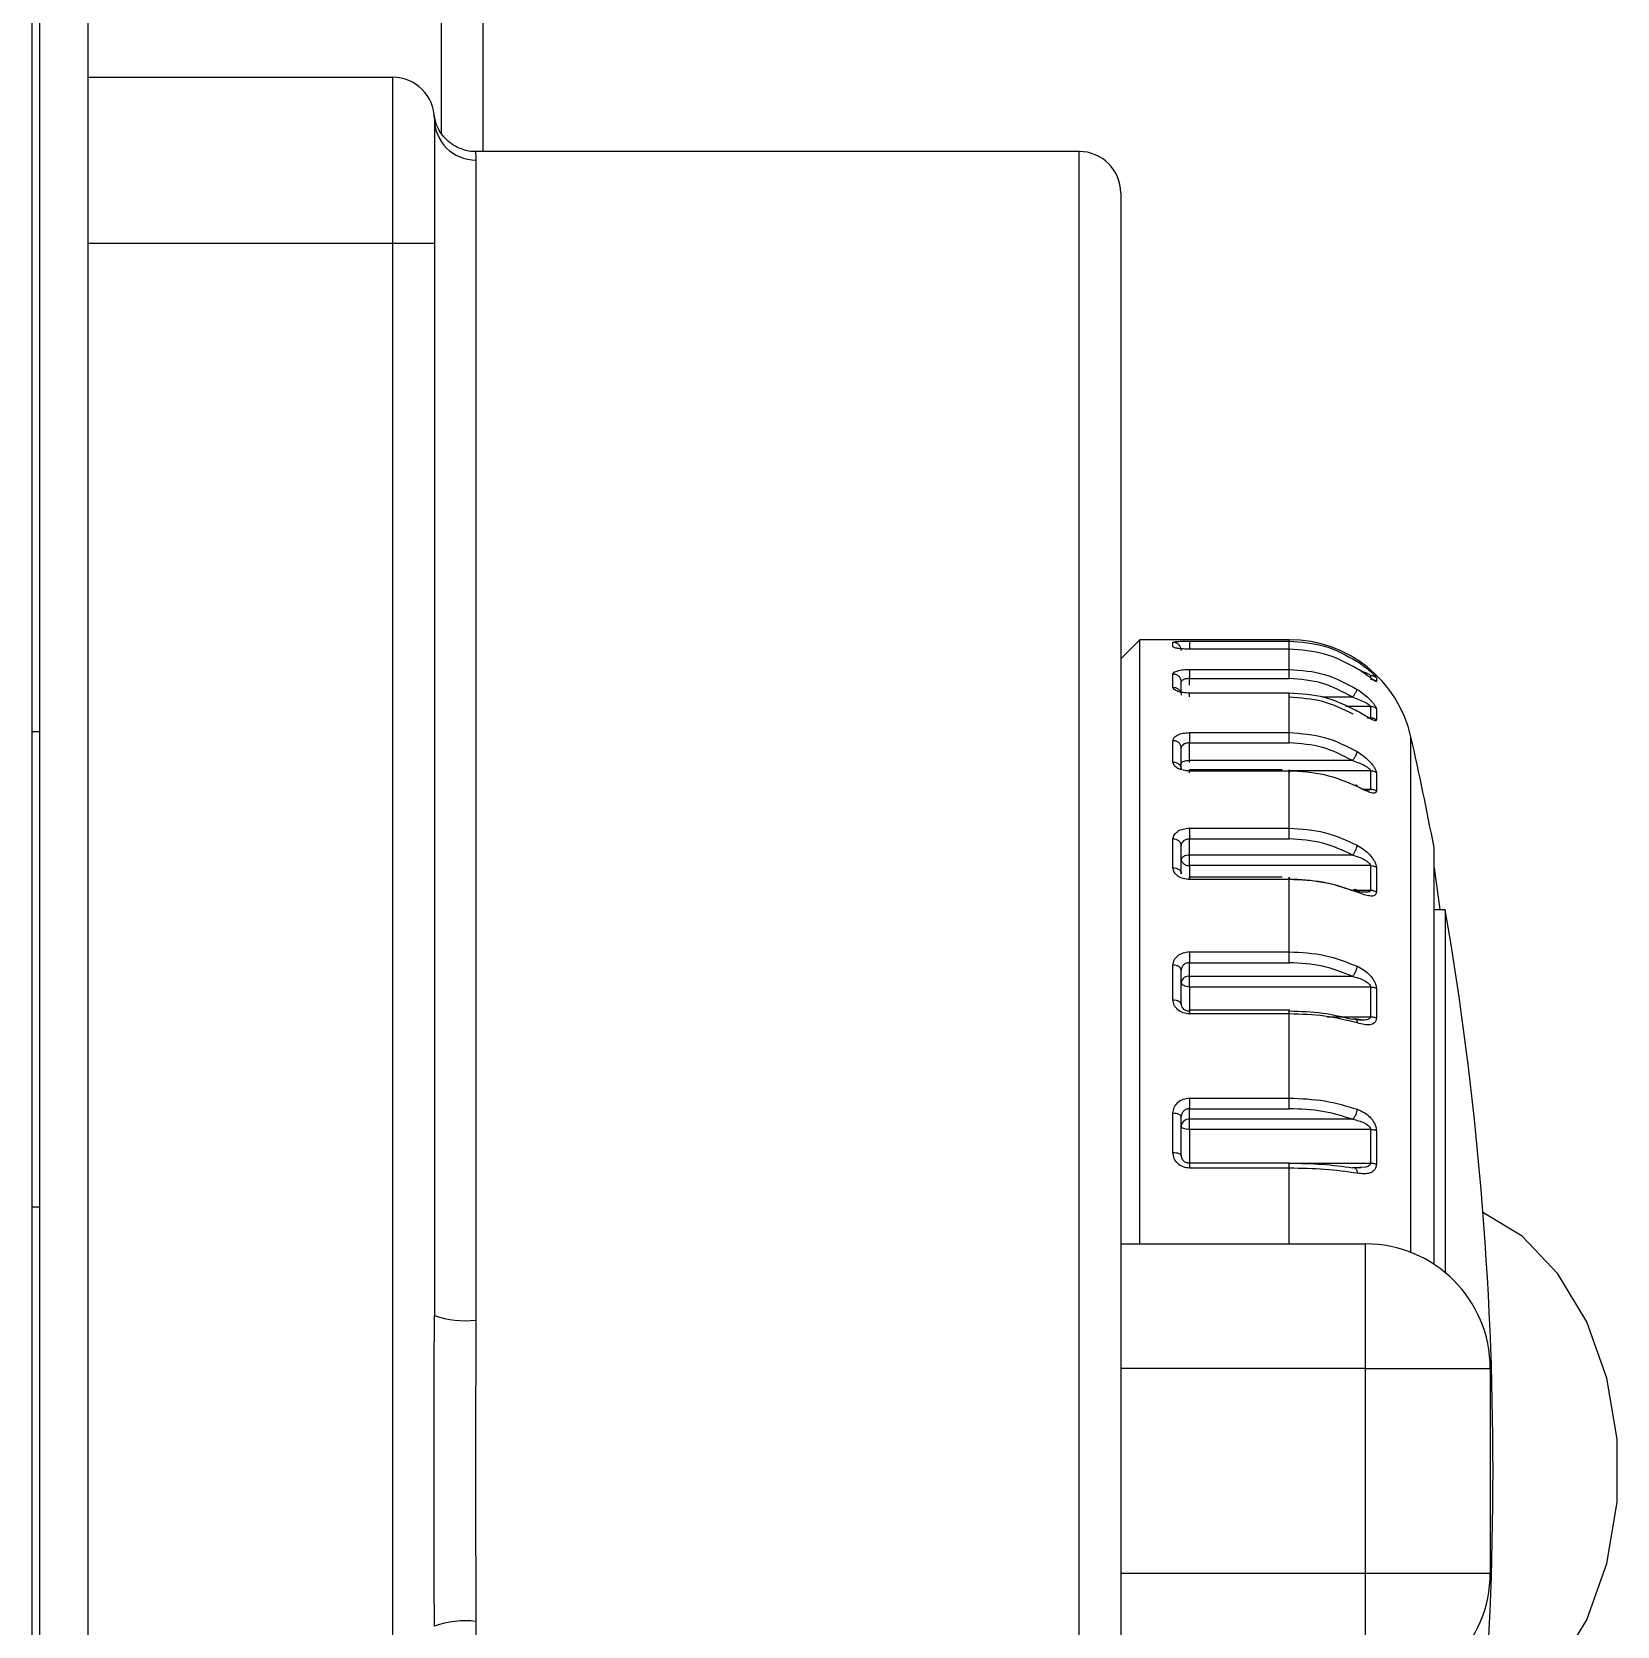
# Model space of a CAD drawing. Header units: millimetres. Extents: x 0 to 279, y 0 to 216.
# Drawn here: x 177.62 to 185.25, y 166.95 to 174.63 of the extents above; entities that cross this region are included whole.
import ezdxf

# ---------------------------------------------------------------- set-up
doc = ezdxf.new("R2010")
doc.units = ezdxf.units.MM

msp = doc.modelspace()

# ---------------------------------------------------------------- linework, layer by layer
at = {"color": 7, "linetype": 'Continuous', "lineweight": 25}
for p, q in [((177.6208, 205.2084), (177.6208, 155.6174)), ((177.6567, 205.2084), (177.6567, 155.6174)), ((177.8904, 205.2084), (177.8904, 155.6174)), ((179.7904, 185.3511), (179.7904, 174.0511)), ((177.8904, 174.4083), (179.3572, 174.4083)), ((179.3572, 173.6083), (179.3572, 174.4083)), ((179.5572, 174.2083), (179.5572, 173.6083)), ((182.6592, 174.0511), (179.7551, 174.0511)), ((179.7572, 174.0096), (179.7572, 168.4258)), ((182.8592, 173.8511), (182.8592, 161.5511)), ((179.3572, 173.6083), (177.8904, 173.6083)), ((179.3572, 161.7939), (179.3572, 173.6083)), ((179.5572, 173.6083), (179.3572, 173.6083)), ((179.5572, 173.6083), (179.5572, 168.4487)), ((182.9504, 171.7011), (182.8592, 171.6099)), ((183.6704, 171.7011), (182.9504, 171.7011)), ((182.9504, 168.7933), (182.9504, 171.7011)), ((183.1104, 171.6671), (183.1104, 171.6887)), ((183.1904, 171.6559), (183.1782, 171.656)), ((183.1904, 171.6943), (183.6704, 171.6943)), ((183.1904, 171.6571), (183.6704, 171.6571)), ((183.6704, 171.6557), (183.1904, 171.6557)), ((183.6704, 171.5583), (183.6704, 171.6557)), ((183.1104, 171.4722), (183.1104, 171.5359)), ((183.1504, 171.4487), (183.1504, 171.4976)), ((183.1904, 171.5583), (183.6704, 171.5583)), ((183.1904, 171.5142), (183.6704, 171.5142)), ((184.0892, 171.5181), (184.0892, 171.4995)), ((183.6704, 171.4442), (183.1904, 171.4442)), ((183.6704, 171.2539), (183.6704, 171.4442)), ((184.0613, 171.3804), (184.0613, 171.3259)), ((184.0892, 171.3698), (184.0892, 171.3149)), ((177.6567, 171.2571), (177.6208, 171.2571)), ((183.1104, 171.1125), (183.1104, 171.2156)), ((183.1904, 171.2539), (183.6704, 171.2539)), ((183.1904, 171.1191), (183.1904, 171.2046)), ((183.1904, 171.2046), (183.6704, 171.2046)), ((183.1504, 171.0784), (183.1504, 171.1805)), ((183.9753, 171.1191), (183.1904, 171.1191)), ((183.6353, 171.0755), (183.1901, 171.0755)), ((183.6704, 171.0692), (183.1904, 171.0692)), ((183.6704, 170.7941), (183.6704, 171.0692)), ((184.0613, 171.0708), (184.0613, 170.9825)), ((184.0892, 171.0613), (184.0892, 170.9724)), ((183.1104, 170.6037), (183.1104, 170.7417)), ((183.1904, 170.7941), (183.6704, 170.7941)), ((183.1904, 170.6647), (183.1904, 170.742)), ((183.1904, 170.742), (183.6704, 170.742)), ((183.1504, 170.5747), (183.1504, 170.7113)), ((183.9753, 170.6647), (183.1904, 170.6647)), ((183.1904, 170.6138), (183.1904, 170.6647)), ((184.3666, 168.6948), (184.3666, 170.7011)), ((184.0613, 170.6138), (183.1904, 170.6138)), ((184.0613, 170.6138), (184.0613, 170.4958)), ((184.0892, 170.6058), (184.0892, 170.4869)), ((184.3666, 170.6028), (184.3945, 170.4027)), ((183.6353, 170.5585), (183.1901, 170.5585)), ((183.6704, 170.547), (183.1904, 170.547)), ((183.6704, 170.1991), (183.6704, 170.547)), ((184.3666, 170.4027), (184.3945, 170.4027)), ((184.4209, 170.4011), (184.3666, 170.4011)), ((184.4209, 170.4011), (184.4209, 168.6546)), ((183.1904, 170.1991), (183.6704, 170.1991)), ((183.1104, 169.968), (183.1104, 170.1349)), ((183.1904, 170.0809), (183.1904, 170.1464)), ((183.1904, 170.1464), (183.6704, 170.1464)), ((183.1504, 169.9454), (183.1504, 170.1106)), ((183.9753, 170.0809), (183.1904, 170.0809)), ((183.1904, 170.0296), (183.1904, 170.0809)), ((184.0613, 170.0296), (183.1904, 170.0296)), ((184.0613, 170.0296), (184.0613, 169.8868)), ((184.0892, 170.0234), (184.0892, 169.8796)), ((183.6713, 169.9184), (183.1901, 169.9184)), ((183.6704, 169.9003), (183.1904, 169.9003)), ((183.6704, 169.495), (183.6704, 169.9003)), ((184.0263, 169.8704), (183.9881, 169.8762)), ((183.1904, 169.495), (183.6704, 169.495)), ((183.1904, 169.393), (183.1904, 169.4439)), ((183.1904, 169.4439), (183.6704, 169.4439)), ((183.1104, 169.2333), (183.1104, 169.4217)), ((183.1504, 169.218), (183.1504, 169.4045)), ((183.9753, 169.393), (183.1904, 169.393)), ((183.1904, 169.3436), (183.1904, 169.393)), ((183.1904, 169.3436), (183.1904, 169.1824)), ((184.0613, 169.3436), (183.1904, 169.3436)), ((184.0613, 169.3436), (184.0613, 169.1824)), ((184.0892, 169.3396), (184.0892, 169.1772)), ((183.6704, 169.1819), (183.1904, 169.1819)), ((183.6704, 169.1576), (183.1904, 169.1576)), ((184.0391, 169.1627), (183.9753, 169.1598)), ((184.0168, 169.1591), (183.9858, 169.1589)), ((177.6208, 168.9711), (177.6567, 168.9711)), ((182.8592, 168.7933), (184.0372, 168.7933)), ((184.0372, 168.1933), (184.0372, 168.7933)), ((184.0372, 168.1933), (184.6372, 168.1933)), ((184.0372, 167.2089), (184.0372, 168.1933)), ((184.6372, 168.1933), (184.6372, 167.2089)), ((184.0372, 167.2089), (184.6372, 167.2089)), ((184.0372, 166.6089), (184.0372, 167.2089)), ((179.7572, 166.9764), (179.7572, 161.3926))]:
    msp.add_line(p, q, dxfattribs=at)
at = {"color": 8, "linetype": 'Continuous', "lineweight": 25}
for p, q in [((179.5904, 185.3511), (179.5904, 174.139)), ((182.6592, 161.3511), (182.6592, 174.0511)), ((183.1904, 171.6557), (183.1904, 171.6571)), ((183.6704, 171.6943), (183.6704, 171.7011)), ((183.1904, 171.4818), (183.1904, 171.5142)), ((184.0613, 171.5293), (184.0613, 171.5174)), ((183.9753, 171.424), (183.8267, 171.424)), ((184.0613, 171.3804), (183.9421, 171.3804)), ((184.0446, 171.3259), (184.0613, 171.3259)), ((184.2556, 168.7522), (184.2556, 171.2336)), ((183.1904, 171.1109), (183.1904, 171.1191)), ((184.0613, 171.0708), (183.6704, 171.0708)), ((184.0206, 170.9825), (184.0613, 170.9825)), ((183.1904, 170.6138), (183.1904, 170.5585)), ((183.9646, 170.4958), (184.0613, 170.4958)), ((183.1904, 170.0296), (183.1904, 169.9184)), ((183.8525, 169.8868), (184.0613, 169.8868)), ((183.6704, 169.1824), (184.0613, 169.1824)), ((183.6704, 168.7933), (183.6704, 169.1576)), ((184.0372, 168.1933), (182.8592, 168.1933)), ((182.8592, 167.2089), (184.0372, 167.2089))]:
    msp.add_line(p, q, dxfattribs=at)
at = {"color": 7, "linetype": 'Continuous', "lineweight": 25, "flags": 128}
for points in [[(183.1904, 171.1191), (183.1826, 171.1188), (183.1751, 171.118), (183.1682, 171.1168), (183.1621, 171.1151), (183.1571, 171.113), (183.1534, 171.1106), (183.1512, 171.1081), (183.1504, 171.1054)], [(183.1904, 170.6647), (183.1826, 170.6643), (183.1751, 170.6631), (183.1682, 170.6612), (183.1621, 170.6585), (183.1571, 170.6553), (183.1534, 170.6517), (183.1512, 170.6477), (183.1504, 170.6435)], [(183.1904, 170.0296), (183.1826, 170.03), (183.1751, 170.0314), (183.1682, 170.0335), (183.1621, 170.0365), (183.1571, 170.04), (183.1534, 170.0441), (183.1512, 170.0485), (183.1504, 170.0531)], [(183.1904, 169.3436), (183.1826, 169.3439), (183.1751, 169.3448), (183.1682, 169.3463), (183.1621, 169.3483), (183.1571, 169.3508), (183.1534, 169.3536), (183.1512, 169.3567), (183.1504, 169.3598)], [(184.602, 166.4574), (184.7907, 166.5726), (184.963, 166.7526), (185.1012, 166.9842), (185.1978, 167.2548), (185.2474, 167.5496), (185.2474, 167.8526), (185.1978, 168.1475), (185.1012, 168.418), (184.963, 168.6496), (184.7907, 168.8297), (184.602, 168.9448)]]:
    msp.add_lwpolyline(points, dxfattribs=at)
at = {"color": 8, "linetype": 'Continuous', "lineweight": 25, "flags": 128}
msp.add_lwpolyline([(183.1904, 169.1824), (183.1826, 169.1827), (183.1801, 169.1829)], dxfattribs=at)
at = {"color": 7, "linetype": 'Continuous', "lineweight": 25}
for centre, radius, start, end in [((179.3572, 174.2083), 0.2, 0, 90), ((179.7565, 174.209), 0.1993, 180.18842, 270.18719), ((182.6592, 173.8511), 0.2, 360, 90), ((183.6704, 171.1011), 0.6, 12.7548, 90), ((168.6504, 167.7011), 16, 10.80692, 12.7548), ((183.1859, 170.6496), 0.036, 189.62614, 277.13847), ((168.6504, 167.7011), 16, 350.28485, 9.71515), ((183.1852, 170.0456), 0.0356, 81.64552, 167.92668), ((183.1873, 169.3561), 0.0371, 85.16058, 174.15943), ((184.0372, 168.1933), 0.6, 0, 90), ((179.7078, 168.8811), 0.4579, 250.79065, 276.18718), ((184.0372, 167.2089), 0.6, 270, 0), ((179.7078, 166.5212), 0.4579, 83.81282, 109.20935)]:
    msp.add_arc(centre, radius, start, end, dxfattribs=at)
for points, knots in [([(179.7545, 174.0522), (179.7522, 174.0519), (179.7281, 174.048), (179.6854, 174.0615), (179.6366, 174.0871), (179.6029, 174.1189), (179.5812, 174.1501), (179.5687, 174.1767), (179.5626, 174.1956), (179.5602, 174.2053), (179.559, 174.2109), (179.558, 174.216), (179.5571, 174.2215), (179.557, 174.2227), (179.5569, 174.2236)], [0, 0, 0, 0, 0.016191, 0.173213, 0.300318, 0.407725, 0.497501, 0.568878, 0.616733, 0.643089, 0.66793, 0.705377, 0.782931, 1, 1, 1, 1]), ([(183.1104, 171.6887), (183.1116, 171.6895), (183.1141, 171.6911), (183.1323, 171.6929), (183.1588, 171.694), (183.1799, 171.6942), (183.1904, 171.6943)], [0, 0, 0, 0, 0.2514358, 0.5017378, 0.7511016, 1, 1, 1, 1]), ([(183.1904, 171.6557), (183.1799, 171.6559), (183.1588, 171.6562), (183.1323, 171.659), (183.1141, 171.6629), (183.1116, 171.6657), (183.1104, 171.6671)], [0, 0, 0, 0, 0.248902, 0.498271, 0.748568, 1, 1, 1, 1]), ([(183.6704, 171.6943), (183.7282, 171.69), (183.8442, 171.6814), (183.946, 171.6252), (183.9971, 171.597)], [0, 0, 0, 0, 0.498484, 1, 1, 1, 1]), ([(183.9971, 171.5618), (183.946, 171.589), (183.8442, 171.6432), (183.7282, 171.6515), (183.6704, 171.6557)], [0, 0, 0, 0, 0.501516, 1, 1, 1, 1]), ([(183.9971, 171.597), (184.0086, 171.5891), (184.0301, 171.5744), (184.0542, 171.5542), (184.0701, 171.5395), (184.0802, 171.5293), (184.0874, 171.5213), (184.0886, 171.5191), (184.0892, 171.5181)], [0, 0, 0, 0, 0.274019, 0.509215, 0.640734, 0.758506, 0.883225, 1, 1, 1, 1]), ([(183.1104, 171.5359), (183.1116, 171.5389), (183.1141, 171.5449), (183.1323, 171.5523), (183.1588, 171.5573), (183.1799, 171.558), (183.1904, 171.5583)], [0, 0, 0, 0, 0.2514354, 0.5017357, 0.7511001, 1, 1, 1, 1]), ([(183.1904, 171.5142), (183.1878, 171.5142), (183.1826, 171.514), (183.1751, 171.5131), (183.168, 171.5116), (183.1602, 171.509), (183.1544, 171.5055), (183.151, 171.5014), (183.1506, 171.4989), (183.1504, 171.4976)], [0, 0, 0, 0, 0.1205433, 0.2431316, 0.3680535, 0.4955818, 0.7207788, 0.8537139, 1, 1, 1, 1]), ([(183.6704, 171.5583), (183.7282, 171.5541), (183.8442, 171.5455), (183.946, 171.4899), (183.9971, 171.4619)], [0, 0, 0, 0, 0.4984838, 1, 1, 1, 1]), ([(183.9753, 171.424), (183.9278, 171.45), (183.8327, 171.5019), (183.7245, 171.5101), (183.6704, 171.5142)], [0, 0, 0, 0, 0.5000234, 1, 1, 1, 1]), ([(184.0799, 171.5039), (184.0797, 171.504), (184.0774, 171.5054), (184.0697, 171.5112), (184.0542, 171.5226), (184.0299, 171.5404), (184.0085, 171.5543), (183.9971, 171.5618)], [0, 0, 0, 0, 0.009223, 0.164478, 0.335139, 0.644643, 1, 1, 1, 1]), ([(184.0613, 171.5293), (184.0638, 171.5292), (184.069, 171.5289), (184.0764, 171.5266), (184.0833, 171.5231), (184.0872, 171.5198), (184.0892, 171.5181)], [0, 0, 0, 0, 0.249996, 0.499991, 0.749971, 1, 1, 1, 1]), ([(184.0613, 171.5109), (184.0638, 171.5107), (184.069, 171.5104), (184.0764, 171.508), (184.0833, 171.5045), (184.0872, 171.5012), (184.0892, 171.4995)], [0, 0, 0, 0, 0.249955, 0.5, 0.750045, 1, 1, 1, 1]), ([(183.1904, 171.4442), (183.1799, 171.4447), (183.1588, 171.4456), (183.1323, 171.4522), (183.1141, 171.4615), (183.1116, 171.4686), (183.1104, 171.4722)], [0, 0, 0, 0, 0.248902, 0.498271, 0.748568, 1, 1, 1, 1]), ([(183.9971, 171.3578), (183.946, 171.3829), (183.8442, 171.4328), (183.7282, 171.4404), (183.6704, 171.4442)], [0, 0, 0, 0, 0.5015162, 1, 1, 1, 1]), ([(183.6704, 171.4256), (183.7245, 171.4219), (183.8327, 171.4146), (183.9278, 171.3683), (183.9753, 171.3452)], [0, 0, 0, 0, 0.499977, 1, 1, 1, 1]), ([(183.9753, 171.424), (183.9783, 171.4286), (183.9842, 171.4379), (183.9912, 171.4496), (183.9956, 171.458), (183.9966, 171.4606), (183.9971, 171.4619)], [0, 0, 0, 0, 0.279633, 0.559107, 0.779383, 1, 1, 1, 1]), ([(183.9753, 171.424), (183.9968, 171.4163), (184.0224, 171.4071), (184.0472, 171.3928), (184.0548, 171.3876), (184.0591, 171.384), (184.0609, 171.3817), (184.0611, 171.3808), (184.0613, 171.3804)], [0, 0, 0, 0, 0.633437, 0.750887, 0.848181, 0.928997, 0.965242, 1, 1, 1, 1]), ([(183.9971, 171.4619), (184.0085, 171.4541), (184.0299, 171.4393), (184.0541, 171.4175), (184.07, 171.4005), (184.08, 171.3879), (184.0873, 171.3768), (184.0886, 171.3721), (184.0892, 171.3698)], [0, 0, 0, 0, 0.271888, 0.508743, 0.639286, 0.758136, 0.883792, 1, 1, 1, 1]), ([(184.0796, 171.3121), (184.0766, 171.3132), (184.0702, 171.3155), (184.0542, 171.3241), (184.0301, 171.3383), (184.0086, 171.351), (183.9971, 171.3578)], [0, 0, 0, 0, 0.155202, 0.328659, 0.638702, 1, 1, 1, 1]), ([(184.0613, 171.3804), (184.0638, 171.3803), (184.069, 171.3801), (184.0764, 171.3779), (184.0833, 171.3746), (184.0872, 171.3714), (184.0892, 171.3698)], [0, 0, 0, 0, 0.249996, 0.499991, 0.749971, 1, 1, 1, 1]), ([(184.0613, 171.3259), (184.0638, 171.3257), (184.069, 171.3254), (184.0764, 171.3231), (184.0833, 171.3198), (184.0872, 171.3165), (184.0892, 171.3149)], [0, 0, 0, 0, 0.249955, 0.5, 0.750045, 1, 1, 1, 1]), ([(183.1104, 171.2156), (183.1116, 171.2207), (183.1141, 171.2308), (183.1323, 171.2434), (183.1588, 171.2521), (183.1799, 171.2533), (183.1904, 171.2539)], [0, 0, 0, 0, 0.251436, 0.501736, 0.7511, 1, 1, 1, 1]), ([(183.1904, 171.2046), (183.1878, 171.2046), (183.1826, 171.2044), (183.1751, 171.203), (183.168, 171.2008), (183.1602, 171.197), (183.1544, 171.1919), (183.151, 171.1859), (183.1506, 171.1823), (183.1504, 171.1805)], [0, 0, 0, 0, 0.120543, 0.243132, 0.368053, 0.495582, 0.720779, 0.853714, 1, 1, 1, 1]), ([(183.6704, 171.2539), (183.7282, 171.2498), (183.8442, 171.2417), (183.946, 171.189), (183.9971, 171.1625)], [0, 0, 0, 0, 0.498484, 1, 1, 1, 1]), ([(183.9753, 171.1191), (183.9278, 171.1437), (183.8327, 171.193), (183.7245, 171.2008), (183.6704, 171.2046)], [0, 0, 0, 0, 0.500023, 1, 1, 1, 1]), ([(183.1904, 171.0692), (183.1799, 171.0699), (183.1588, 171.0713), (183.1323, 171.0814), (183.1141, 171.0958), (183.1116, 171.1069), (183.1104, 171.1125)], [0, 0, 0, 0, 0.248902, 0.498271, 0.748568, 1, 1, 1, 1]), ([(183.9753, 171.1191), (183.9783, 171.1236), (183.9842, 171.1326), (183.9912, 171.1457), (183.9956, 171.1561), (183.9966, 171.1604), (183.9971, 171.1625)], [0, 0, 0, 0, 0.279633, 0.559107, 0.779383, 1, 1, 1, 1]), ([(183.9753, 171.1191), (183.9958, 171.112), (184.0206, 171.1034), (184.0456, 171.0879), (184.0541, 171.0813), (184.0588, 171.0763), (184.0608, 171.0728), (184.0611, 171.0714), (184.0613, 171.0708)], [0, 0, 0, 0, 0.60362, 0.732348, 0.838049, 0.924742, 0.963239, 1, 1, 1, 1]), ([(183.9971, 171.1625), (184.0085, 171.1549), (184.0299, 171.1408), (184.0541, 171.1182), (184.07, 171.0998), (184.08, 171.0853), (184.0873, 171.0716), (184.0886, 171.0646), (184.0892, 171.0613)], [0, 0, 0, 0, 0.2718884, 0.508742, 0.6392852, 0.7581362, 0.8837914, 1, 1, 1, 1]), ([(183.9971, 170.9941), (183.946, 171.0158), (183.8442, 171.0592), (183.7282, 171.0659), (183.6704, 171.0692)], [0, 0, 0, 0, 0.501516, 1, 1, 1, 1]), ([(184.0613, 171.0708), (184.0638, 171.0707), (184.069, 171.0705), (184.0764, 171.0686), (184.0833, 171.0656), (184.0872, 171.0627), (184.0892, 171.0613)], [0, 0, 0, 0, 0.249996, 0.499991, 0.749971, 1, 1, 1, 1]), ([(184.0795, 170.9624), (184.0765, 170.9624), (184.0701, 170.9624), (184.054, 170.9673), (184.03, 170.9775), (184.0085, 170.9883), (183.9971, 170.9941)], [0, 0, 0, 0, 0.1567, 0.328951, 0.641335, 1, 1, 1, 1]), ([(184.0613, 170.9825), (184.0609, 170.9815), (184.06, 170.9791), (184.053, 170.9768), (184.0389, 170.9771), (184.0246, 170.9807), (184.017, 170.9825)], [0, 0, 0, 0, 0.118463, 0.253039, 0.60509, 1, 1, 1, 1]), ([(184.0613, 170.9825), (184.0638, 170.9824), (184.069, 170.9821), (184.0764, 170.9799), (184.0833, 170.9768), (184.0872, 170.9739), (184.0892, 170.9724)], [0, 0, 0, 0, 0.249955, 0.5, 0.750045, 1, 1, 1, 1]), ([(183.1104, 170.7417), (183.1116, 170.7486), (183.1141, 170.7623), (183.1323, 170.7797), (183.1588, 170.7916), (183.1799, 170.7933), (183.1904, 170.7941)], [0, 0, 0, 0, 0.2514355, 0.5017358, 0.7511, 1, 1, 1, 1]), ([(183.1904, 170.742), (183.1878, 170.7419), (183.1826, 170.7416), (183.1751, 170.7399), (183.168, 170.7371), (183.1602, 170.7322), (183.1544, 170.7257), (183.151, 170.7181), (183.1506, 170.7136), (183.1504, 170.7113)], [0, 0, 0, 0, 0.120543, 0.243131, 0.368053, 0.495582, 0.720779, 0.853714, 1, 1, 1, 1]), ([(183.6704, 170.7941), (183.7282, 170.7905), (183.8442, 170.7832), (183.946, 170.7356), (183.9971, 170.7118)], [0, 0, 0, 0, 0.498484, 1, 1, 1, 1]), ([(183.9753, 170.6647), (183.9278, 170.687), (183.8327, 170.7315), (183.7245, 170.7385), (183.6704, 170.742)], [0, 0, 0, 0, 0.500023, 1, 1, 1, 1]), ([(183.9753, 170.6647), (183.9783, 170.669), (183.9842, 170.6774), (183.9912, 170.6913), (183.9956, 170.7032), (183.9966, 170.709), (183.9971, 170.7118)], [0, 0, 0, 0, 0.279633, 0.559107, 0.779383, 1, 1, 1, 1]), ([(183.9753, 170.6647), (183.9947, 170.6586), (184.0189, 170.6509), (184.0439, 170.6352), (184.0533, 170.6275), (184.0586, 170.6212), (184.0608, 170.6167), (184.0611, 170.6148), (184.0613, 170.6138)], [0, 0, 0, 0, 0.57425, 0.714241, 0.828287, 0.920718, 0.961361, 1, 1, 1, 1]), ([(183.9971, 170.7118), (184.0086, 170.7048), (184.0301, 170.6918), (184.0542, 170.6695), (184.0701, 170.6503), (184.0802, 170.6346), (184.0874, 170.6191), (184.0886, 170.6101), (184.0892, 170.6058)], [0, 0, 0, 0, 0.274021, 0.509212, 0.640733, 0.758507, 0.883224, 1, 1, 1, 1]), ([(183.1904, 170.547), (183.1799, 170.5479), (183.1588, 170.5497), (183.1323, 170.5629), (183.1141, 170.5817), (183.1116, 170.5964), (183.1104, 170.6037)], [0, 0, 0, 0, 0.248902, 0.498271, 0.748568, 1, 1, 1, 1]), ([(184.0613, 170.6138), (184.0638, 170.6138), (184.069, 170.6136), (184.0764, 170.612), (184.0833, 170.6095), (184.0872, 170.6071), (184.0892, 170.6058)], [0, 0, 0, 0, 0.249996, 0.499991, 0.749972, 1, 1, 1, 1]), ([(183.6704, 170.55), (183.7245, 170.5475), (183.8327, 170.5424), (183.9278, 170.5101), (183.9753, 170.494)], [0, 0, 0, 0, 0.499977, 1, 1, 1, 1]), ([(183.9971, 170.4864), (183.946, 170.5039), (183.8442, 170.5389), (183.7282, 170.5443), (183.6704, 170.547)], [0, 0, 0, 0, 0.5015162, 1, 1, 1, 1]), ([(183.9753, 170.494), (183.9783, 170.4962), (183.9842, 170.5008), (183.9912, 170.5), (183.9956, 170.495), (183.9966, 170.4893), (183.9971, 170.4864)], [0, 0, 0, 0, 0.279633, 0.559107, 0.779383, 1, 1, 1, 1]), ([(184.0613, 170.4958), (184.0609, 170.4943), (184.06, 170.491), (184.0531, 170.4865), (184.0265, 170.4836), (183.9975, 170.4895), (183.9753, 170.494)], [0, 0, 0, 0, 0.067879, 0.14499, 0.346713, 1, 1, 1, 1]), ([(184.0701, 170.4674), (184.066, 170.4673), (184.0545, 170.4672), (184.03, 170.4735), (184.0086, 170.4819), (183.9971, 170.4864)], [0, 0, 0, 0, 0.205323, 0.572326, 1, 1, 1, 1]), ([(184.0613, 170.4958), (184.0638, 170.4956), (184.069, 170.4953), (184.0764, 170.4934), (184.0833, 170.4907), (184.0872, 170.4882), (184.0892, 170.4869)], [0, 0, 0, 0, 0.249955, 0.5, 0.750045, 1, 1, 1, 1]), ([(183.1104, 170.1349), (183.1116, 170.1433), (183.1141, 170.1601), (183.1323, 170.1814), (183.1588, 170.1961), (183.1799, 170.1981), (183.1904, 170.1991)], [0, 0, 0, 0, 0.251436, 0.501736, 0.7511, 1, 1, 1, 1]), ([(183.6704, 170.1991), (183.7282, 170.1961), (183.8442, 170.1899), (183.946, 170.1497), (183.9971, 170.1295)], [0, 0, 0, 0, 0.498484, 1, 1, 1, 1]), ([(183.1904, 170.1464), (183.1878, 170.1463), (183.1826, 170.146), (183.1751, 170.1439), (183.168, 170.1406), (183.1602, 170.135), (183.1544, 170.1273), (183.151, 170.1185), (183.1506, 170.1133), (183.1504, 170.1106)], [0, 0, 0, 0, 0.1205432, 0.2431315, 0.3680534, 0.4955818, 0.7207788, 0.8537139, 1, 1, 1, 1]), ([(183.9753, 170.0809), (183.9278, 170.0997), (183.8327, 170.1375), (183.7245, 170.1434), (183.6704, 170.1464)], [0, 0, 0, 0, 0.500023, 1, 1, 1, 1]), ([(183.9753, 170.0809), (183.9783, 170.0846), (183.9842, 170.0921), (183.9912, 170.1062), (183.9956, 170.1192), (183.9966, 170.1261), (183.9971, 170.1295)], [0, 0, 0, 0, 0.279633, 0.559107, 0.779383, 1, 1, 1, 1]), ([(183.9971, 170.1295), (184.0085, 170.1235), (184.0299, 170.1123), (184.0541, 170.0913), (184.07, 170.0723), (184.08, 170.0559), (184.0873, 170.039), (184.0886, 170.0285), (184.0892, 170.0234)], [0, 0, 0, 0, 0.271889, 0.508742, 0.639285, 0.758136, 0.883791, 1, 1, 1, 1]), ([(183.9753, 170.0809), (183.9945, 170.0755), (184.022, 170.0679), (184.0498, 170.0493), (184.0583, 170.0386), (184.0607, 170.0332), (184.0611, 170.0308), (184.0613, 170.0296)], [0, 0, 0, 0, 0.570833, 0.818406, 0.91675, 0.959536, 1, 1, 1, 1]), ([(183.1904, 169.9003), (183.1799, 169.9014), (183.1588, 169.9036), (183.1323, 169.9193), (183.1141, 169.9418), (183.1116, 169.9593), (183.1104, 169.968)], [0, 0, 0, 0, 0.248902, 0.498271, 0.748568, 1, 1, 1, 1]), ([(184.0613, 170.0296), (184.0638, 170.0295), (184.069, 170.0295), (184.0764, 170.0283), (184.0833, 170.0263), (184.0872, 170.0244), (184.0892, 170.0234)], [0, 0, 0, 0, 0.2499958, 0.4999914, 0.7499715, 1, 1, 1, 1]), ([(183.1504, 169.9454), (183.1506, 169.9431), (183.151, 169.9387), (183.1544, 169.931), (183.1602, 169.9244), (183.168, 169.9194), (183.1751, 169.9165), (183.1826, 169.9146), (183.1878, 169.9144), (183.1904, 169.9143)], [0, 0, 0, 0, 0.14631, 0.279252, 0.504411, 0.63196, 0.75689, 0.879474, 1, 1, 1, 1]), ([(183.6704, 169.9143), (183.7245, 169.9125), (183.8327, 169.9089), (183.9278, 169.8859), (183.9753, 169.8744)], [0, 0, 0, 0, 0.499977, 1, 1, 1, 1]), ([(183.9971, 169.857), (183.946, 169.8695), (183.8442, 169.8946), (183.7282, 169.8984), (183.6704, 169.9003)], [0, 0, 0, 0, 0.501516, 1, 1, 1, 1]), ([(184.0613, 169.8868), (184.0609, 169.885), (184.06, 169.881), (184.0531, 169.8746), (184.0265, 169.8675), (183.9975, 169.8714), (183.9753, 169.8744)], [0, 0, 0, 0, 0.067879, 0.14499, 0.346713, 1, 1, 1, 1]), ([(184.0613, 169.8868), (184.0638, 169.8867), (184.069, 169.8864), (184.0764, 169.8849), (184.0833, 169.8827), (184.0872, 169.8806), (184.0892, 169.8796)], [0, 0, 0, 0, 0.249955, 0.5, 0.750045, 1, 1, 1, 1]), ([(183.9753, 169.8744), (183.9783, 169.8758), (183.9842, 169.8786), (183.9912, 169.8749), (183.9956, 169.8674), (183.9966, 169.8604), (183.9971, 169.857)], [0, 0, 0, 0, 0.279633, 0.559107, 0.779383, 1, 1, 1, 1]), ([(184.0892, 169.8796), (184.0886, 169.875), (184.0874, 169.8656), (184.0802, 169.8563), (184.0701, 169.8503), (184.0543, 169.8469), (184.0301, 169.8482), (184.0086, 169.8539), (183.9971, 169.857)], [0, 0, 0, 0, 0.116749, 0.241491, 0.359213, 0.490782, 0.725952, 1, 1, 1, 1]), ([(183.1104, 169.4217), (183.1116, 169.4313), (183.1141, 169.4504), (183.1323, 169.4747), (183.1588, 169.4916), (183.1799, 169.4939), (183.1904, 169.495)], [0, 0, 0, 0, 0.251436, 0.501736, 0.7511, 1, 1, 1, 1]), ([(183.1904, 169.4439), (183.1878, 169.4438), (183.1826, 169.4435), (183.1751, 169.4412), (183.168, 169.4376), (183.1602, 169.4313), (183.1544, 169.4229), (183.151, 169.4132), (183.1506, 169.4075), (183.1504, 169.4045)], [0, 0, 0, 0, 0.120543, 0.243132, 0.368053, 0.495582, 0.720779, 0.853714, 1, 1, 1, 1]), ([(183.6704, 169.495), (183.7282, 169.4926), (183.8442, 169.4879), (183.946, 169.4567), (183.9971, 169.4411)], [0, 0, 0, 0, 0.498484, 1, 1, 1, 1]), ([(183.9753, 169.393), (183.9278, 169.4077), (183.8327, 169.437), (183.7245, 169.4416), (183.6704, 169.4439)], [0, 0, 0, 0, 0.5000234, 1, 1, 1, 1]), ([(183.9753, 169.393), (183.9783, 169.3961), (183.9842, 169.4023), (183.9912, 169.4159), (183.9956, 169.4294), (183.9966, 169.4372), (183.9971, 169.4411)], [0, 0, 0, 0, 0.279633, 0.559107, 0.779383, 1, 1, 1, 1]), ([(183.9971, 169.4411), (184.0085, 169.4363), (184.0299, 169.4273), (184.0541, 169.4085), (184.07, 169.3904), (184.08, 169.3742), (184.0873, 169.3568), (184.0886, 169.3452), (184.0892, 169.3396)], [0, 0, 0, 0, 0.271889, 0.508742, 0.639285, 0.758136, 0.883791, 1, 1, 1, 1]), ([(183.9753, 169.393), (183.9945, 169.3887), (184.0218, 169.3825), (184.0494, 169.3648), (184.0581, 169.3538), (184.0607, 169.3478), (184.0611, 169.3449), (184.0613, 169.3436)], [0, 0, 0, 0, 0.5709082, 0.8117349, 0.9141016, 0.9585499, 1, 1, 1, 1]), ([(184.0613, 169.3436), (184.0638, 169.3436), (184.069, 169.3436), (184.0764, 169.3428), (184.0833, 169.3415), (184.0872, 169.3402), (184.0892, 169.3396)], [0, 0, 0, 0, 0.249996, 0.499991, 0.749971, 1, 1, 1, 1]), ([(183.1904, 169.1576), (183.1799, 169.1588), (183.1588, 169.1612), (183.1323, 169.1788), (183.1141, 169.2039), (183.1116, 169.2235), (183.1104, 169.2333)], [0, 0, 0, 0, 0.248902, 0.498271, 0.748568, 1, 1, 1, 1]), ([(183.1504, 169.218), (183.1506, 169.2153), (183.151, 169.2101), (183.1544, 169.2012), (183.1602, 169.1936), (183.168, 169.1878), (183.1751, 169.1844), (183.1826, 169.1823), (183.1878, 169.182), (183.1904, 169.1819)], [0, 0, 0, 0, 0.14631, 0.279252, 0.504411, 0.63196, 0.75689, 0.879474, 1, 1, 1, 1]), ([(183.6704, 169.1819), (183.7245, 169.1809), (183.8327, 169.1789), (183.9278, 169.1662), (183.9753, 169.1598)], [0, 0, 0, 0, 0.4999766, 1, 1, 1, 1]), ([(183.9971, 169.1333), (183.946, 169.1404), (183.8442, 169.1544), (183.7282, 169.1566), (183.6704, 169.1576)], [0, 0, 0, 0, 0.501516, 1, 1, 1, 1]), ([(183.9753, 169.1598), (183.9783, 169.1603), (183.9842, 169.1612), (183.9912, 169.1548), (183.9956, 169.1451), (183.9966, 169.1373), (183.9971, 169.1333)], [0, 0, 0, 0, 0.279633, 0.559107, 0.779383, 1, 1, 1, 1]), ([(184.0892, 169.1772), (184.0886, 169.1719), (184.0874, 169.1609), (184.0802, 169.1488), (184.0701, 169.1398), (184.0543, 169.1326), (184.0301, 169.1291), (184.0086, 169.1319), (183.9971, 169.1333)], [0, 0, 0, 0, 0.116749, 0.241492, 0.359214, 0.490782, 0.725952, 1, 1, 1, 1]), ([(184.0613, 169.1824), (184.0638, 169.1823), (184.069, 169.182), (184.0764, 169.1809), (184.0833, 169.1793), (184.0872, 169.1779), (184.0892, 169.1772)], [0, 0, 0, 0, 0.249955, 0.5, 0.750045, 1, 1, 1, 1]), ([(179.5572, 166.9536), (179.5567, 167.1851), (179.5555, 167.6835), (179.5566, 168.1819), (179.5572, 168.4487)], [0, 0, 0, 0, 0.464709, 1, 1, 1, 1]), ([(179.7572, 168.4258), (179.756, 168.1672), (179.7538, 167.6839), (179.7561, 167.2009), (179.7572, 166.9764)], [0, 0, 0, 0, 0.535205, 1, 1, 1, 1])]:
    msp.add_open_spline(points, degree=3, knots=knots, dxfattribs=at)
at = {"color": 8, "linetype": 'Continuous', "lineweight": 25}
for points, knots in [([(179.7551, 174.0482), (179.755, 174.0492), (179.7543, 174.063), (179.7558, 174.0353), (179.7572, 174.0096)], [0, 0, 0, 0, 0.07041, 1, 1, 1, 1]), ([(184.0613, 171.5293), (184.0609, 171.5297), (184.06, 171.5305), (184.053, 171.5346), (184.0373, 171.5427), (184.0211, 171.5486), (184.0116, 171.5521)], [0, 0, 0, 0, 0.108124, 0.230954, 0.552279, 1, 1, 1, 1]), ([(184.0892, 171.4995), (184.0886, 171.4993), (184.0875, 171.4988), (184.0824, 171.5022), (184.0799, 171.5039)], [0, 0, 0, 0, 0.49481, 1, 1, 1, 1]), ([(183.9908, 171.3604), (183.9909, 171.3605), (183.993, 171.3622), (183.9955, 171.3615), (183.9966, 171.3591), (183.9971, 171.3578)], [0, 0, 0, 0, 0.0421976, 0.520728, 1, 1, 1, 1]), ([(184.0892, 171.3149), (184.0886, 171.3134), (184.0875, 171.3104), (184.0823, 171.3115), (184.0796, 171.3121)], [0, 0, 0, 0, 0.483449, 1, 1, 1, 1]), ([(183.9834, 170.9989), (183.9836, 170.9991), (183.9867, 171.002), (183.9911, 171.0026), (183.9956, 171.0006), (183.9966, 170.9962), (183.9971, 170.9941)], [0, 0, 0, 0, 0.025639, 0.403654, 0.701596, 1, 1, 1, 1]), ([(184.0892, 170.9724), (184.0886, 170.9697), (184.0874, 170.9643), (184.0822, 170.9631), (184.0795, 170.9624)], [0, 0, 0, 0, 0.480371, 1, 1, 1, 1]), ([(184.0892, 170.4869), (184.0886, 170.4832), (184.0874, 170.4756), (184.0802, 170.4694), (184.0734, 170.4681), (184.0701, 170.4674)], [0, 0, 0, 0, 0.325013, 0.672278, 1, 1, 1, 1]), ([(184.0613, 169.1824), (184.0609, 169.1803), (184.06, 169.1757), (184.0531, 169.1676), (184.045, 169.1647), (184.0391, 169.1627)], [0, 0, 0, 0, 0.195778, 0.418184, 1, 1, 1, 1])]:
    msp.add_open_spline(points, degree=3, knots=knots, dxfattribs=at)
at = {"color": 7, "linetype": 'Continuous', "lineweight": 25}
for points in [[(183.1504, 171.6488), (183.1498, 171.654), (183.1486, 171.6645), (183.1393, 171.6776), (183.1261, 171.6869), (183.1156, 171.6881), (183.1104, 171.6887)], [(183.1904, 171.6943), (183.1904, 171.6935), (183.1904, 171.6919), (183.1904, 171.6833), (183.1904, 171.6714), (183.1904, 171.6619), (183.1904, 171.6571)], [(183.6704, 171.6571), (183.6704, 171.6619), (183.6704, 171.6714), (183.6704, 171.6833), (183.6704, 171.6919), (183.6704, 171.6935), (183.6704, 171.6943)], [(183.1504, 171.4976), (183.1498, 171.5026), (183.1486, 171.5127), (183.1393, 171.5253), (183.1261, 171.5342), (183.1156, 171.5354), (183.1104, 171.5359)], [(183.1904, 171.5583), (183.1904, 171.5566), (183.1904, 171.5531), (183.1904, 171.5422), (183.1904, 171.5287), (183.1904, 171.519), (183.1904, 171.5142)], [(183.6704, 171.5142), (183.6704, 171.519), (183.6704, 171.5287), (183.6704, 171.5422), (183.6704, 171.5531), (183.6704, 171.5566), (183.6704, 171.5583)], [(183.1104, 171.4722), (183.1156, 171.4716), (183.1261, 171.4705), (183.1393, 171.4618), (183.1486, 171.4493), (183.1498, 171.4394), (183.1504, 171.4345)], [(183.1904, 171.4256), (183.1904, 171.4296), (183.1904, 171.4376), (183.1904, 171.4449), (183.1904, 171.4479), (183.1904, 171.4454), (183.1904, 171.4442)], [(183.1504, 171.1805), (183.1498, 171.1851), (183.1486, 171.1943), (183.1393, 171.2059), (183.1261, 171.214), (183.1156, 171.2151), (183.1104, 171.2156)], [(183.1904, 171.2539), (183.1904, 171.2512), (183.1904, 171.2459), (183.1904, 171.2332), (183.1904, 171.2187), (183.1904, 171.2093), (183.1904, 171.2046)], [(183.6704, 171.2046), (183.6704, 171.2093), (183.6704, 171.2187), (183.6704, 171.2332), (183.6704, 171.2459), (183.6704, 171.2512), (183.6704, 171.2539)], [(183.1104, 171.1125), (183.1156, 171.112), (183.1261, 171.111), (183.1393, 171.1031), (183.1486, 171.0918), (183.1498, 171.0829), (183.1504, 171.0784)], [(183.1904, 171.0612), (183.1904, 171.0646), (183.1904, 171.0713), (183.1904, 171.0758), (183.1904, 171.0757), (183.1904, 171.0714), (183.1904, 171.0692)], [(183.6704, 171.0692), (183.6704, 171.0714), (183.6704, 171.0757), (183.6704, 171.0758), (183.6704, 171.0713), (183.6704, 171.0646), (183.6704, 171.0612)], [(183.1504, 170.7113), (183.1498, 170.7153), (183.1486, 170.7233), (183.1393, 170.7333), (183.1261, 170.7403), (183.1156, 170.7413), (183.1104, 170.7417)], [(183.1904, 170.7941), (183.1904, 170.7906), (183.1904, 170.7838), (183.1904, 170.7698), (183.1904, 170.755), (183.1904, 170.7463), (183.1904, 170.742)], [(183.6704, 170.742), (183.6704, 170.7463), (183.6704, 170.755), (183.6704, 170.7698), (183.6704, 170.7838), (183.6704, 170.7906), (183.6704, 170.7941)], [(183.1104, 170.6037), (183.1156, 170.6033), (183.1261, 170.6024), (183.1393, 170.5957), (183.1486, 170.5861), (183.1498, 170.5785), (183.1504, 170.5747)], [(183.1904, 170.55), (183.1904, 170.5526), (183.1904, 170.5577), (183.1904, 170.5592), (183.1904, 170.556), (183.1904, 170.55), (183.1904, 170.547)], [(183.6704, 170.547), (183.6704, 170.55), (183.6704, 170.556), (183.6704, 170.5592), (183.6704, 170.5577), (183.6704, 170.5526), (183.6704, 170.55)], [(183.1904, 170.1991), (183.1904, 170.1951), (183.1904, 170.1869), (183.1904, 170.1723), (183.1904, 170.1578), (183.1904, 170.1502), (183.1904, 170.1464)], [(183.6704, 170.1464), (183.6704, 170.1502), (183.6704, 170.1578), (183.6704, 170.1723), (183.6704, 170.1869), (183.6704, 170.1951), (183.6704, 170.1991)], [(183.1504, 170.1106), (183.1498, 170.1138), (183.1486, 170.1201), (183.1393, 170.1282), (183.1261, 170.1338), (183.1156, 170.1345), (183.1104, 170.1349)], [(183.1104, 169.968), (183.1156, 169.9677), (183.1261, 169.967), (183.1393, 169.9618), (183.1486, 169.9543), (183.1498, 169.9483), (183.1504, 169.9454)], [(183.1904, 169.9143), (183.1904, 169.916), (183.1904, 169.9193), (183.1904, 169.9177), (183.1904, 169.9116), (183.1904, 169.9041), (183.1904, 169.9003)], [(183.6704, 169.9003), (183.6704, 169.9041), (183.6704, 169.9116), (183.6704, 169.9177), (183.6704, 169.9193), (183.6704, 169.916), (183.6704, 169.9143)], [(183.1904, 169.495), (183.1904, 169.4905), (183.1904, 169.4814), (183.1904, 169.4668), (183.1904, 169.4533), (183.1904, 169.447), (183.1904, 169.4439)], [(183.6704, 169.4439), (183.6704, 169.447), (183.6704, 169.4533), (183.6704, 169.4668), (183.6704, 169.4814), (183.6704, 169.4905), (183.6704, 169.495)], [(183.1504, 169.4045), (183.1498, 169.4068), (183.1486, 169.4113), (183.1393, 169.417), (183.1261, 169.421), (183.1156, 169.4215), (183.1104, 169.4217)], [(183.1104, 169.2333), (183.1156, 169.2331), (183.1261, 169.2326), (183.1393, 169.2291), (183.1486, 169.224), (183.1498, 169.22), (183.1504, 169.218)], [(183.1904, 169.1819), (183.1904, 169.1825), (183.1904, 169.1839), (183.1904, 169.1793), (183.1904, 169.1705), (183.1904, 169.1619), (183.1904, 169.1576)], [(183.6704, 169.1576), (183.6704, 169.1619), (183.6704, 169.1705), (183.6704, 169.1793), (183.6704, 169.1839), (183.6704, 169.1825), (183.6704, 169.1819)]]:
    msp.add_open_spline(points, degree=3, dxfattribs=at)

doc.saveas('drawing.dxf')
